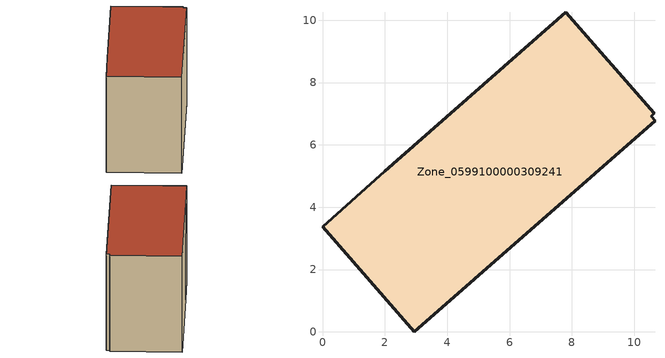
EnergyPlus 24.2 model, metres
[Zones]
Zone_0599100000309241
 floor ground (C_G): 10.67,6.77 2.95,0 0,3.38 1.99,5.16 7.8,10.26 10.64,7.01 10.54,6.92 z0
 wall outside (C_F): 2.95,0 10.67,6.77 10.54,6.92 10.64,7.01 7.8,10.26 1.99,5.16 0,3.38 2.95,0 z0:6.22
 roof outside (C_R): 10.64,7.01 7.8,10.26 1.99,5.16 0,3.38 2.95,0 10.67,6.77 10.54,6.92 z6.22
[BUILDING]
Pand.0599100000309241: North Axis=0; Terrain=City; Loads Convergence Tolerance Value=0.04; Temperature Convergence Tolerance Value=0.4; Solar Distribution=FullExterior; Maximum Number of Warmup Days=25; Minimum Number of Warmup Days=1
[Site:Location]
Rotterdam.The.Hague.AP_ZH_NLD Design_Conditions: Latitude=51.96; Longitude=4.45; Time Zone=1; Elevation=-4.5
[SITE:GROUNDTEMPERATURE:BUILDINGSURFACE]
18, 18, 18, 18, 18, 18, 18, 18, 18, 18, 18, 18
[MATERIAL] Thermal Absorptance=0.9; Solar Absorptance=0.7; Visible Absorptance=0.7
Name | Roughness | Thickness | Conductivity | Density | Specific Heat
G.TI.1946 | MediumSmooth | 0.15 | 1 | 540 | 1210
F.TI.1946 | Rough | 0.3 | 0.857143 | 1920 | 840
R.TI.1946 | MediumRough | 0.2 | 0.1 | 1500 | 1000
[CONSTRUCTION]
C_G: G.TI.1946
C_F: F.TI.1946
C_R: R.TI.1946
[ZONE]
Zone_0599100000309241: Type=1; Multiplier=1; Ceiling Height=Autocalculate; Volume=Autocalculate; Floor Area=autocalculate; Part of Total Floor Area=Yes
[ZONEINFILTRATION:DESIGNFLOWRATE]
Infil_Zone_0599100000309241: Zone or ZoneList or Space or SpaceList=Zone_0599100000309241; Schedule=AlwaysOn; Design Flow Rate Calculation Method=Flow/Area; Flow Rate per Floor Area=0.003; Constant Term Coefficient=1; Temperature Term Coefficient=0; Velocity Term Coefficient=0; Velocity Squared Term Coefficient=0
[HVACTEMPLATE:ZONE:IDEALLOADSAIRSYSTEM]
Zone_0599100000309241: Maximum Heating Supply Air Temperature=50; Minimum Cooling Supply Air Temperature=13; Maximum Heating Supply Air Humidity Ratio=0.0156; Minimum Cooling Supply Air Humidity Ratio=0.0077; Heating Limit=NoLimit; Cooling Limit=NoLimit; Dehumidification Control Type=ConstantSensibleHeatRatio; Cooling Sensible Heat Ratio=0.7; Dehumidification Setpoint=60; Humidification Control Type=None; Humidification Setpoint=30; Outdoor Air Method=None; Outdoor Air Flow Rate per Person=0.00944; Outdoor Air Flow Rate per Zone Floor Area=0; Outdoor Air Flow Rate per Zone=0; Demand Controlled Ventilation Type=None; Outdoor Air Economizer Type=NoEconomizer; Heat Recovery Type=None; Sensible Heat Recovery Effectiveness=0.7; Latent Heat Recovery Effectiveness=0.65
[ZONECONTROL:THERMOSTAT]
ThermostatControl_Zone_0599100000309241: Zone or ZoneList=Zone_0599100000309241; Control Type Schedule=DualSetpointControlType; Control 1=Thermostat_Zone_0599100000309241; Temperature Difference Between Cutout And Setpoint=0
[THERMOSTATSETPOINT:DUALSETPOINT]
Thermostat_Zone_0599100000309241: Heating Setpoint Temperature Schedule=HeatingSetpoint_Zone_0599100000309241; Cooling Setpoint Temperature Schedule=CoolingSetpoint_Zone_0599100000309241
[SCHEDULE:COMPACT]
HeatingSetpoint_Zone_0599100000309241: Through: 12/31, For: AllDays, Until: 24:00, 21
CoolingSetpoint_Zone_0599100000309241: Through: 12/31, For: AllDays, Until: 24:00, 24
DualSetpointControlType: Through: 12/31, For: AllDays, Until: 24:00, 4
AlwaysOn: Through: 12/31, For: AllDays, Until: 24:00, 1
